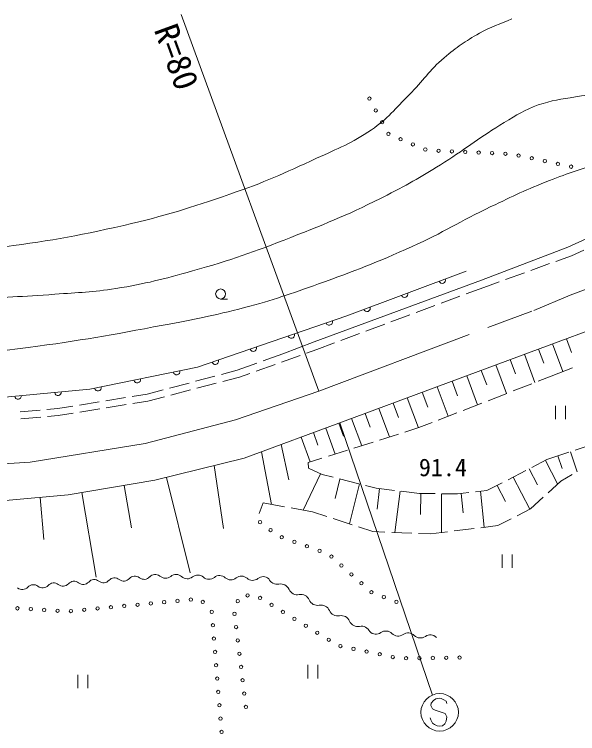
# Model space of a CAD drawing. Units: millimetres at full size, sheet at 1:1000; details may follow other scales. Extents: x 40000 to 680000, y 20000 to 380000.
# Drawn here: x 96045 to 138122, y 269291 to 323007 of the extents above; entities that cross this region are included whole.
import ezdxf
from ezdxf.enums import TextEntityAlignment as Align

# ---------------------------------------------------------------- set-up
doc = ezdxf.new("R2010")
doc.units = ezdxf.units.MM
doc.header["$LTSCALE"] = 1000
doc.linetypes.add('CHAIN', pattern=[18.5, 12, -1.5, 3.5, -1.5])
for name, color, linetype, lineweight in [('M-BGD', 7, 'Continuous', 13), ('M-BMK', 2, 'CHAIN', 13), ('M-STR-HTXT', 7, 'Continuous', 13), ('M-STR-STRC', 7, 'Continuous', 13)]:
    doc.layers.add(name, color=color, linetype=linetype, lineweight=lineweight)
doc.layers.add('M-BGD-HTXT', color=7, linetype='Continuous')
doc.styles.add('ＭＳ ゴシック', font='')
doc.styles.get('ＭＳ ゴシック').set_extended_font_data('MS Gothic')

msp = doc.modelspace()

# ---------------------------------------------------------------- linework, layer by layer
at = {"layer": 'M-BGD'}
for p, q in [((137663, 304982), (138578, 305408)), ((136502, 304562), (137663, 304982)), ((134621, 303883), (136031, 304393)), ((132740, 303203), (134150, 303713)), ((131108, 302613), (132270, 303033)), ((129800, 302127), (131108, 302613)), ((127926, 301429), (129332, 301952)), ((111454, 301750), (111954, 301750)), ((126051, 300732), (127457, 301255)), ((124177, 300035), (125583, 300558)), ((122302, 299337), (123708, 299860)), ((120428, 298640), (121834, 299163)), ((137288, 298785), (137674, 297748)), ((118652, 297979), (119959, 298466)), ((136250, 298400), (137021, 296324)), ((114636, 297129), (116104, 297656)), ((117877, 297704), (118652, 297979)), ((134147, 297618), (134928, 295515)), ((135198, 298009), (135589, 296957)), ((115992, 297034), (117406, 297537)), ((133078, 297222), (133475, 296153)), ((112697, 296434), (114165, 296961)), ((114108, 296365), (115521, 296867)), ((132010, 296825), (132804, 294688)), ((137748, 296603), (136145, 295988)), ((109574, 295604), (111024, 295989)), ((111507, 296118), (112697, 296434)), ((112862, 295922), (113637, 296197)), ((129840, 296019), (130646, 293849)), ((130925, 296422), (131328, 295337)), ((136145, 295988), (135165, 295607)), ((107641, 295091), (109091, 295476)), ((109676, 295085), (111127, 295466)), ((111610, 295593), (112862, 295922)), ((128738, 295609), (129147, 294507)), ((105969, 294646), (107158, 294962)), ((107742, 294577), (109192, 294958)), ((127636, 295200), (128455, 292996)), ((134699, 295426), (133301, 294882)), ((102876, 294147), (104357, 294386)), ((104851, 294466), (105969, 294646)), ((106006, 294121), (107258, 294450)), ((125400, 294369), (126231, 292133)), ((126518, 294785), (126933, 293667)), ((132835, 294701), (131438, 294157)), ((100902, 293827), (102383, 294067)), ((102913, 293621), (104394, 293860)), ((104888, 293940), (106006, 294121)), ((124335, 293974), (124731, 292909)), ((130972, 293975), (129574, 293431)), ((96471, 293335), (97966, 293458)), ((98464, 293499), (99291, 293567)), ((99291, 293567), (100409, 293748)), ((100939, 293301), (102420, 293541)), ((123270, 293578), (124061, 291448)), ((136464, 293768), (136464, 292768)), ((137214, 292768), (137214, 293768)), ((96517, 292789), (98011, 292923)), ((98509, 292967), (99327, 293040)), ((99327, 293040), (100445, 293221)), ((121241, 292825), (121995, 290796)), ((122256, 293201), (122632, 292187)), ((129108, 293250), (127710, 292706)), ((120274, 292466), (120631, 291498)), ((127244, 292525), (126264, 292144)), ((118382, 291768), (118723, 290844)), ((119306, 292109), (120020, 290173)), ((126264, 292144), (125223, 291815)), ((117458, 291427), (118140, 289579)), ((124746, 291665), (123316, 291213)), ((115979, 290881), (116545, 288235)), ((122839, 291062), (121409, 290611)), ((137945, 290463), (139586, 291010)), ((114500, 290335), (115243, 286407)), ((120932, 290460), (119501, 290009)), ((135829, 289757), (137470, 290304)), ((137586, 290343), (138087, 288841)), ((119025, 289858), (117984, 289530)), ((117984, 289530), (118018, 289125)), ((134701, 289174), (135829, 289757)), ((135712, 289697), (136623, 287934)), ((136645, 290029), (136959, 289088)), ((110977, 289309), (111672, 284600)), ((118018, 289125), (119046, 288636)), ((134510, 289076), (135131, 287874)), ((118921, 288696), (117630, 285980)), ((119046, 288636), (119849, 288435)), ((132924, 288256), (134257, 288945)), ((136860, 288151), (137721, 288636)), ((107408, 288430), (109165, 281293)), ((120370, 288304), (120004, 286845)), ((120334, 288313), (121789, 287948)), ((121828, 287938), (121078, 284949)), ((131352, 287443), (132480, 288026)), ((133309, 288454), (134551, 286052)), ((135914, 287283), (136860, 288151)), ((104259, 287833), (104790, 284670)), ((122274, 287826), (123077, 287624)), ((123077, 287624), (124447, 287453)), ((123328, 287593), (123137, 286064)), ((124857, 287402), (124470, 284310)), ((124944, 287391), (126314, 287220)), ((130498, 287350), (131352, 287443)), ((130855, 287389), (131148, 284703)), ((132108, 287834), (132729, 286634)), ((97966, 286935), (98254, 283794)), ((101096, 287301), (102159, 280976)), ((126314, 287220), (127481, 287213)), ((126404, 287219), (126394, 285661)), ((127962, 287210), (127945, 284306)), ((127981, 287210), (129147, 287203)), ((129147, 287203), (130001, 287296)), ((129412, 287232), (129569, 285788)), ((134600, 286077), (135546, 286945)), ((114328, 285740), (114635, 286516)), ((114635, 286516), (116227, 286231)), ((116719, 286143), (118311, 285858)), ((118311, 285858), (119383, 285506)), ((133609, 285567), (134600, 286077)), ((119858, 285350), (121283, 284882)), ((132172, 284829), (133164, 285339)), ((121758, 284726), (122830, 284374)), ((130892, 284671), (132172, 284829)), ((122830, 284374), (123731, 284339)), ((124231, 284319), (125729, 284260)), ((126229, 284241), (127130, 284205)), ((127130, 284205), (128411, 284364)), ((128907, 284425), (130395, 284609)), ((132480, 282670), (132480, 281670)), ((133230, 281670), (133230, 282670)), ((117967, 274417), (117967, 273417)), ((118717, 273417), (118717, 274417)), ((100779, 273678), (100779, 272678)), ((101529, 272678), (101529, 273678))]:
    msp.add_line(p, q, dxfattribs=at)
for points in [[(116104, 297656), (118447, 298546), (130943, 303149), (137393, 305628), (154264, 313293), (165444, 315923), (179002, 315468), (201616, 313191), (220232, 311497), (226895, 310906)], [(74274, 285204), (91228, 286317), (100056, 287127), (106531, 288214), (113209, 289859), (120747, 292641), (141311, 300280), (152112, 304403), (156387, 305971), (159616, 307143), (163107, 307969), (166041, 308475), (171032, 308711), (171302, 308408), (170476, 307700)], [(91342, 294051), (101687, 295012), (109731, 296656), (120886, 300501), (129790, 303840)]]:
    msp.add_lwpolyline(points, dxfattribs=at)
for centre, radius in [((122568, 316719), 125), ((123041, 315837), 125), ((123514, 314956), 125), ((123986, 314075), 125), ((124896, 313678), 125), ((125821, 313296), 125), ((126745, 312915), 125), ((127733, 312820), 125), ((128732, 312776), 125), ((129731, 312732), 125), ((130730, 312688), 125), ((131729, 312644), 125), ((132728, 312599), 125), ((133716, 312466), 125), ((134694, 312258), 125), ((135672, 312050), 125), ((136650, 311842), 125), ((137628, 311634), 125), ((111454, 302125), 375), ((114397, 285083), 125), ((115182, 284491), 125), ((116019, 283951), 125), ((116961, 283615), 125), ((117903, 283279), 125), ((118844, 282943), 125), ((119729, 282511), 125), ((120476, 281846), 125), ((121223, 281181), 125), ((121970, 280516), 125), ((122716, 279851), 125), ((108231, 279202), 125), ((109227, 279296), 125), ((113467, 279610), 125), ((114402, 279423), 125), ((123644, 279485), 125), ((103254, 278731), 125), ((104249, 278825), 125), ((105245, 278919), 125), ((106240, 279014), 125), ((107236, 279108), 125), ((110121, 279125), 125), ((112730, 279184), 125), ((115256, 278903), 125), ((124580, 279132), 125), ((96275, 278648), 125), ((97273, 278588), 125), ((98271, 278528), 125), ((99269, 278469), 125), ((100267, 278448), 125), ((101263, 278543), 125), ((102258, 278637), 125), ((110790, 278386), 125), ((112489, 278237), 125), ((116111, 278384), 125), ((116965, 277864), 125), ((110872, 277389), 125), ((112611, 277244), 125), ((117819, 277345), 125), ((118674, 276825), 125), ((110953, 276392), 125), ((112733, 276252), 125), ((119528, 276306), 125), ((120400, 275829), 125), ((121379, 275624), 125), ((111035, 275396), 125), ((112854, 275259), 125), ((122357, 275420), 125), ((123336, 275215), 125), ((124315, 275011), 125), ((125305, 274919), 125), ((126305, 274933), 125), ((127305, 274946), 125), ((128305, 274959), 125), ((129305, 274972), 125), ((111116, 274399), 125), ((112976, 274267), 125), ((111198, 273402), 125), ((113098, 273274), 125), ((111280, 272406), 125), ((113220, 272281), 125), ((111361, 271409), 125), ((113341, 271289), 125), ((111443, 270412), 125), ((111524, 269416), 125)]:
    msp.add_circle(centre, radius, dxfattribs=at)
for centre, radius, start, end in [((128003, 303170), 250, 200.556, 20.556), ((125194, 302116), 250, 200.556, 20.556), ((122385, 301063), 250, 200.556, 20.556), ((119563, 300045), 250, 199.0176, 19.0176), ((116727, 299067), 250, 199.0176, 19.0176), ((113891, 298090), 250, 199.0176, 19.0176), ((111055, 297112), 250, 199.0176, 19.0176), ((108163, 296335), 250, 191.5523, 11.5523), ((105224, 295735), 250, 191.5523, 11.5523), ((102285, 295134), 250, 191.5523, 11.5523), ((96320, 294513), 250, 185.3081, 5.3081), ((99308, 294791), 250, 185.3081, 5.3081), ((105047, 280492), 558, 51.7571, 137.7702), ((105738, 281369), 558, 231.7571, 317.7702), ((106565, 280618), 558, 51.7571, 137.7702), ((107330, 281525), 628, 228.1476, 309.006), ((108120, 280548), 628, 48.1476, 129.006), ((108959, 281484), 628, 228.1476, 309.006), ((109749, 280508), 628, 48.1476, 129.006), ((110588, 281444), 628, 228.1476, 309.006), ((111378, 280467), 628, 48.1476, 129.006), ((112216, 281403), 628, 228.1476, 309.006), ((113007, 280427), 628, 48.1476, 129.006), ((114636, 280386), 628, 48.1476, 129.006), ((97459, 279859), 558, 51.7571, 137.7702), ((98977, 279986), 558, 51.7571, 137.7702), ((99668, 280863), 558, 231.7571, 317.7702), ((100494, 280112), 558, 51.7571, 137.7702), ((101185, 280989), 558, 231.7571, 317.7702), ((102012, 280239), 558, 51.7571, 137.7702), ((102703, 281116), 558, 231.7571, 317.7702), ((103530, 280365), 558, 51.7571, 137.7702), ((104221, 281242), 558, 231.7571, 317.7702), ((113845, 281363), 628, 228.1476, 309.006), ((115677, 281125), 678, 203.5228, 281.214), ((115941, 279794), 678, 23.5227, 101.214), ((96632, 280610), 558, 231.7571, 317.7702), ((98150, 280736), 558, 231.7571, 317.7702), ((117185, 280336), 678, 203.5228, 281.214), ((117449, 279005), 678, 23.5227, 101.214), ((118692, 279547), 678, 203.5228, 281.214), ((118956, 278216), 678, 23.5227, 101.214), ((120200, 278757), 678, 203.5228, 281.214), ((120464, 277427), 678, 23.5227, 101.214), ((121707, 277968), 678, 203.5228, 281.214), ((121971, 276638), 678, 23.5227, 101.214), ((123052, 277375), 654, 225.4814, 304.6544), ((123795, 276299), 654, 45.4814, 124.6544), ((124713, 277231), 654, 225.4814, 304.6544), ((125457, 276155), 654, 45.4814, 124.6544), ((127118, 276012), 654, 45.4814, 124.6544), ((126374, 277088), 654, 225.4814, 304.6544)]:
    msp.add_arc(centre, radius, start, end, dxfattribs=at)
for points, knots in [([(73964, 304139), (78694, 304295), (79956, 304344), (83791, 304596), (88037, 304875), (90423, 305002), (94642, 305557), (98412, 306053), (100522, 306402), (104229, 307252), (107370, 307972), (109096, 308534), (112146, 309579), (114736, 310466), (116134, 311117), (118621, 312260), (120259, 313013), (121227, 313372), (122719, 314385), (123968, 315233), (124476, 315956), (125552, 317015), (126608, 318055), (127027, 318815), (128157, 319773), (129111, 320580), (129696, 320986), (130788, 321594), (131696, 322100), (132268, 322257), (133216, 322681), (133216, 322681), (133216, 322681), (133216, 322681)], [0, 0, 0, 0, 1, 1, 1, 2, 2, 2, 3, 3, 3, 4, 4, 4, 5, 5, 5, 6, 6, 6, 7, 7, 7, 8, 8, 8, 9, 9, 9, 10, 10, 10, 11, 11, 11, 11]), ([(74028, 300204), (76406, 300113), (77087, 300069), (79045, 300153), (80560, 300219), (81408, 300291), (82915, 300457), (85163, 300704), (86412, 300933), (88657, 301216), (90265, 301419), (91166, 301542), (92780, 301696), (95234, 301931), (96621, 301899), (99078, 302101), (100858, 302248), (101868, 302245), (103631, 302531), (105893, 302898), (107141, 303229), (109348, 303846), (112272, 304665), (113880, 305243), (116708, 306351), (119563, 307468), (121158, 308125), (123892, 309512), (125609, 310384), (126537, 310940), (128167, 311966), (129941, 313083), (130839, 313860), (132644, 314925), (133603, 315492), (134120, 315879), (135173, 316241), (136225, 316602), (136859, 316659), (137956, 316848), (139202, 317063), (139930, 316994), (141168, 317253), (142332, 317495), (142988, 317647), (144102, 318062), (145523, 318592), (146221, 319118), (147618, 319706), (148926, 320257), (149658, 320593), (151033, 320946), (152636, 321356), (153580, 321411), (155232, 321502), (156515, 321573), (157237, 321457), (158520, 321376), (160024, 321281), (160859, 321112), (162365, 321047), (164744, 320944), (166081, 321040), (168461, 320971), (169440, 320943), (169994, 320973), (170965, 320844), (171956, 320713), (172470, 320434), (173444, 320212), (174496, 319972), (175079, 319786), (176150, 319656), (176937, 319560), (177382, 319535), (178174, 319529), (179510, 319519), (180254, 319661), (181589, 319706), (183692, 319778), (184872, 319826), (186976, 319790), (188120, 319771), (188758, 319685), (189894, 319554), (192563, 319249), (194026, 318851), (196673, 318391), (198617, 318053), (199694, 317794), (201647, 317514), (202635, 317372), (203195, 317298), (204194, 317295), (204681, 317293), (204855, 317291), (205441, 317328)], [0, 0, 0, 0, 1, 1, 1, 2, 2, 2, 3, 3, 3, 4, 4, 4, 5, 5, 5, 6, 6, 6, 7, 7, 7, 8, 8, 8, 9, 9, 9, 10, 10, 10, 11, 11, 11, 12, 12, 12, 13, 13, 13, 14, 14, 14, 15, 15, 15, 16, 16, 16, 17, 17, 17, 18, 18, 18, 19, 19, 19, 20, 20, 20, 21, 21, 21, 22, 22, 22, 23, 23, 23, 24, 24, 24, 25, 25, 25, 26, 26, 26, 27, 27, 27, 28, 28, 28, 29, 29, 29, 30, 30, 30, 31, 31, 31, 32, 32, 32, 32]), ([(74090, 296430), (75955, 296391), (76471, 296403), (77997, 296432), (81066, 296489), (82779, 296709), (85838, 296963), (90233, 297328), (92697, 297543), (97069, 298126), (101029, 298655), (103236, 299052), (107161, 299796), (109545, 300248), (110886, 300491), (113232, 301111), (115428, 301692), (116635, 302110), (118772, 302882), (121533, 303879), (123076, 304458), (125753, 305664), (128106, 306724), (129313, 307546), (131646, 308649), (133338, 309448), (134275, 309928), (136022, 310597), (137513, 311167), (138360, 311476), (139909, 311861), (141885, 312353), (143101, 312082), (145069, 312603), (146329, 312937), (146997, 313258), (148189, 313784), (149327, 314285), (149885, 314731), (151022, 315234), (152503, 315888), (153350, 316252), (154923, 316633), (156044, 316905), (156718, 316765), (157868, 316858), (159652, 317003), (160658, 317011), (162433, 317241), (163462, 317374), (164023, 317553), (165052, 317690), (165839, 317795), (166281, 317891), (167076, 317893), (168112, 317894), (168688, 317765), (169718, 317645), (171150, 317478), (171955, 317379), (173371, 317106), (173868, 317010), (174166, 317003), (174630, 316802), (174984, 316650), (175205, 316590), (175507, 316352), (175627, 316258), (175677, 316221), (175800, 316094)], [0, 0, 0, 0, 1, 1, 1, 2, 2, 2, 3, 3, 3, 4, 4, 4, 5, 5, 5, 6, 6, 6, 7, 7, 7, 8, 8, 8, 9, 9, 9, 10, 10, 10, 11, 11, 11, 12, 12, 12, 13, 13, 13, 14, 14, 14, 15, 15, 15, 16, 16, 16, 17, 17, 17, 18, 18, 18, 19, 19, 19, 20, 20, 20, 21, 21, 21, 22, 22, 22, 23, 23, 23, 23])]:
    msp.add_open_spline(points, degree=3, knots=knots, dxfattribs=at)
at = {"layer": 'M-BMK'}
msp.add_lwpolyline([(74220, 288510), (90022, 289129), (97220, 289558), (105825, 290960), (112560, 292735), (118783, 294879), (134845, 300901), (137574, 302027), (146656, 305461), (150433, 306856), (156100, 308721), (160569, 309841), (164156, 310528), (169550, 311138), (170720, 311257), (176003, 311401), (181095, 311162), (190529, 310400), (201226, 309527), (219023, 308176)], dxfattribs=at)
at = {"layer": 'M-STR-HTXT'}
msp.add_line((118783, 294879), (108506, 323007), dxfattribs=at)
at = {"layer": 'M-STR-STRC'}
for p, q in [((127280, 272173), (120366, 292500)), ((127542, 271886), (127358, 271756)), ((127774, 271933), (127542, 271886)), ((127936, 271910), (127774, 271933)), ((128138, 271809), (127936, 271910)), ((128292, 271705), (128138, 271809)), ((127178, 271562), (127156, 271403)), ((127156, 271403), (127276, 271148)), ((127358, 271756), (127178, 271562)), ((128340, 271548), (128292, 271705)), ((127276, 271148), (127487, 271045)), ((127487, 271045), (128232, 270781)), ((128232, 270781), (128344, 270540)), ((127159, 270318), (127104, 270472)), ((127277, 270070), (127159, 270318)), ((128303, 270221), (128203, 270013)), ((128344, 270540), (128303, 270221)), ((127421, 269967), (127277, 270070)), ((127626, 269862), (127421, 269967)), ((127794, 269838), (127626, 269862)), ((128029, 269878), (127794, 269838)), ((128203, 270013), (128029, 269878))]:
    msp.add_line(p, q, dxfattribs=at)
msp.add_circle((127818, 270881), 1400, dxfattribs=at)

# ---------------------------------------------------------------- texts
at = {"layer": 'M-BGD-HTXT', "style": 'ＭＳ ゴシック'}
msp.add_text('91.4', height=1320, dxfattribs=at).set_placement((126264, 288118), align=Align.BOTTOM_LEFT)
at = {"layer": 'M-STR-HTXT', "style": 'ＭＳ ゴシック'}
msp.add_text('R=80', height=1833, rotation=290.07, dxfattribs=at).set_placement((108167, 319838), align=Align.MIDDLE_CENTER)

doc.saveas('drawing.dxf')
